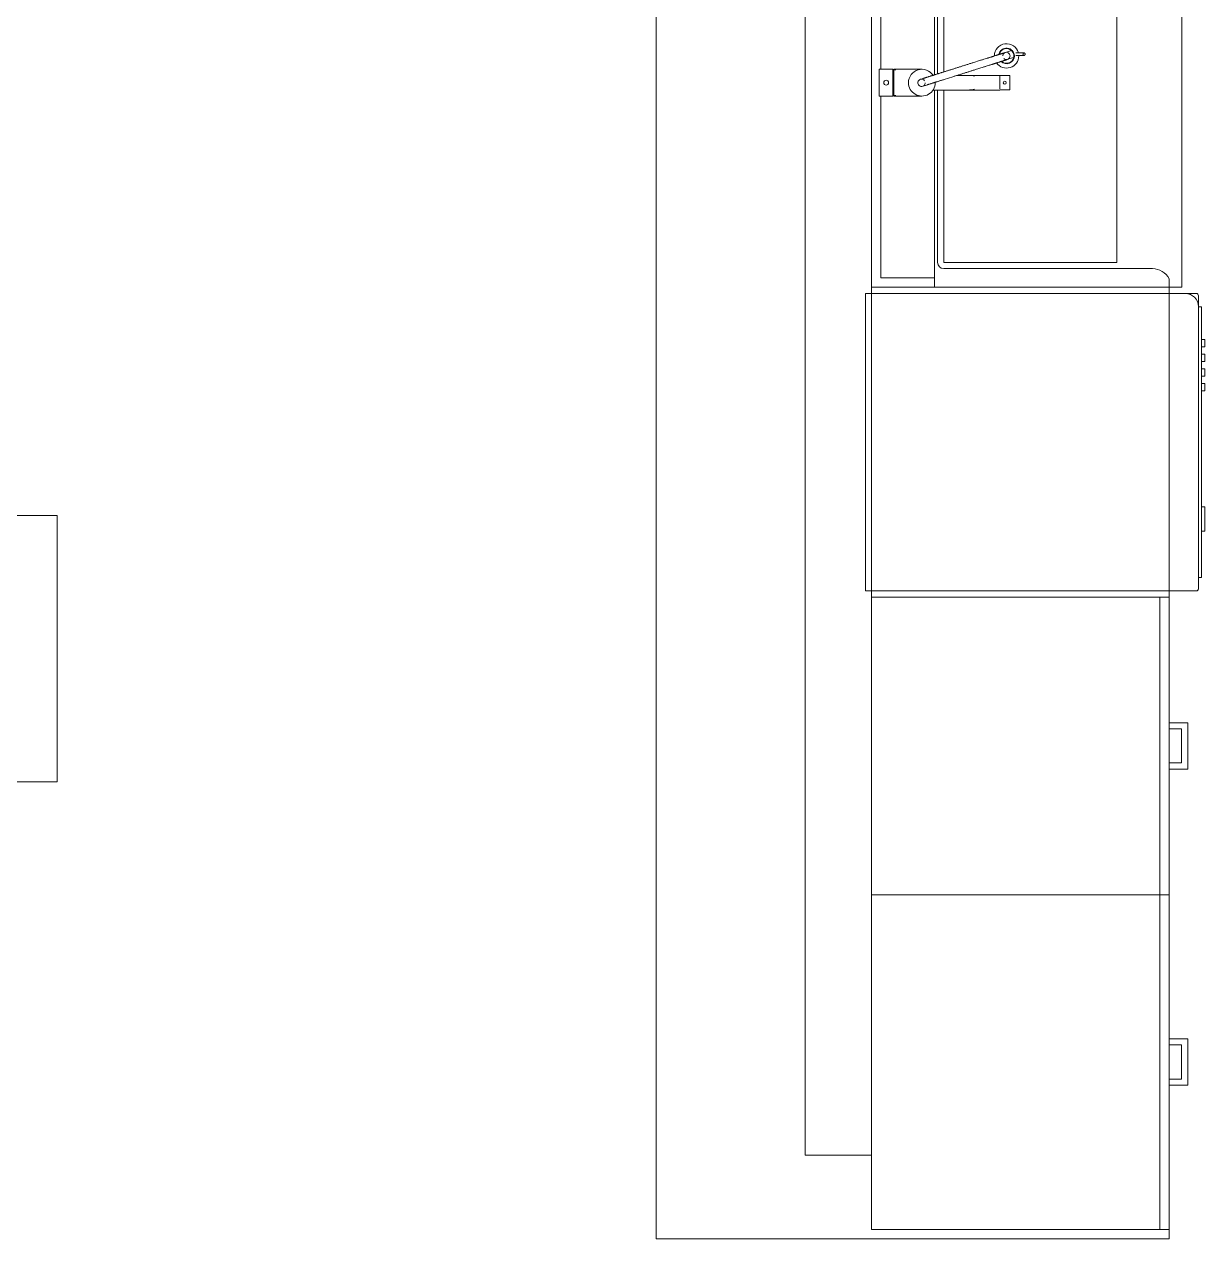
# Model space of a CAD drawing. Header units: inches. Extents: x -4235 to -464, y 9767 to 12344.
# Drawn here: x -3681.9 to -3586.6, y 11933.2 to 12031.1 of the extents above; entities that cross this region are included whole.
import ezdxf

# ---------------------------------------------------------------- set-up
doc = ezdxf.new("R2010")
doc.units = ezdxf.units.IN
doc.header["$MEASUREMENT"] = 0
for name, color, linetype, lineweight in [('0-1', 7, 'Continuous', 5), ('0-2', 10, 'Continuous', 9), ('A-AREA-IDEN', 2, 'Continuous', 9), ('A-WALL-3', 10, 'Continuous', 9), ('A-WALL-4', 254, 'Continuous', 9), ('A-WALL-6', 113, 'Continuous', 9), ('P-SANR-FIXT-1', 7, 'Continuous', 9), ('P-SANR-FIXT-2', 254, 'Continuous', 9), ('Q-CASE-1', 254, 'Continuous', 9), ('Q-CASE-2', 7, 'Continuous', 9), ('Q-CASE-4', 10, 'Continuous', 9), ('Q-SPCQ-1', 7, 'Continuous', 9), ('Q-SPCQ-2', 10, 'Continuous', 9), ('Q-SPCQ-3', 254, 'Continuous', 9)]:
    doc.layers.add(name, color=color, linetype=linetype, lineweight=lineweight)

# ---------------------------------------------------------------- blocks, each defined once
blk = doc.blocks.new('Dishwasher_15404 - 34_ counter-V12-BACKGROUND - 2ND FLOOR')
at = {"layer": 'Q-SPCQ-1'}
for p, q in [((25.803, 24), (24.5, 24)), ((26.678, 24), (25.803, 24)), ((26.875, 22.928), (26.875, 23.803)), ((26.875, 0.197), (26.875, 22.928)), ((26.875, 22.907), (27.125, 22.907)), ((27.125, 22.907), (27.125, 1.093)), ((27.375, 20.284), (27.125, 20.284)), ((27.125, 19.693), (27.375, 19.693)), ((27.375, 20.284), (27.375, 19.693)), ((27.375, 19.103), (27.125, 19.103)), ((27.375, 19.103), (27.375, 18.512)), ((27.125, 18.512), (27.375, 18.512)), ((27.375, 17.922), (27.125, 17.922)), ((27.375, 17.922), (27.375, 17.331)), ((27.125, 17.331), (27.375, 17.331)), ((27.375, 16.741), (27.125, 16.741)), ((27.375, 16.741), (27.375, 16.15)), ((27.125, 16.15), (27.375, 16.15)), ((27.375, 6.793), (27.125, 6.793)), ((27.375, 6.793), (27.375, 5.808)), ((27.375, 5.808), (27.375, 4.824)), ((27.125, 4.824), (27.375, 4.824)), ((26.875, 1.093), (27.125, 1.093)), ((24.5, 0), (26.678, 0))]:
    blk.add_line(p, q, dxfattribs=at)
for centre, radius, start, end in [((25.803, 22.928), 1.072, 360, 90), ((26.678, 23.803), 0.197, 0, 90), ((26.678, 0.197), 0.197, 270, 360), ((26.678, 0.197), 0.197, 270, 345)]:
    blk.add_arc(centre, radius, start, end, dxfattribs=at)
at = {"layer": 'Q-SPCQ-2'}
for p, q in [((0, 24), (0, 0)), ((0.5, 24), (0, 24)), ((0, 0), (0.5, 0))]:
    blk.add_line(p, q, dxfattribs=at)
at = {"layer": 'Q-SPCQ-3'}
for p, q in [((24.5, 24), (0.5, 24)), ((0.5, 0), (24.5, 0))]:
    blk.add_line(p, q, dxfattribs=at)
blk = doc.blocks.new('Vanity Cabinet-Double Door - 33_-V13-BACKGROUND - 2ND FLOOR')
at = {"layer": 'Q-CASE-1'}
for p, q in [((-15.762, 5.063), (-15.762, 0)), ((-15.762, 5.063), (-15.762, 0)), ((-15.012, 5.063), (-15.012, 0.75)), ((16.488, 0.75), (16.488, 5.063)), ((17.238, 0), (17.238, 5.063)), ((17.238, 0), (17.238, 5.063)), ((-15.012, 0.75), (-0.345, 0.75)), ((1.82, 0.75), (16.488, 0.75))]:
    blk.add_line(p, q, dxfattribs=at)
at = {"layer": 'Q-CASE-4'}
blk.add_line((-15.762, 0), (17.238, 0), dxfattribs=at)
blk.add_line((-15.762, 0), (17.238, 0), dxfattribs=at)
blk.add_line((-15.762, 0), (17.238, 0), dxfattribs=at)
blk = doc.blocks.new('Base Cabinet 3 Drawer 230 - Base Cabinet 3 Drawer 230 24_-2554933-BACKGROUND - 2ND FLOOR')
at = {"layer": 'Q-CASE-1'}
for p, q in [((-11.262, -23.25), (-11.262, 0)), ((-11.262, 0), (12.738, 0)), ((12.738, 0), (12.738, -23.25)), ((-11.262, -23.25), (-11.262, -24)), ((12.738, -23.25), (-11.262, -23.25)), ((12.738, -24), (12.738, -23.25)), ((-11.262, -24), (12.738, -24)), ((-1.137, -24), (-0.638, -24)), ((2.613, -24), (2.113, -24))]:
    blk.add_line(p, q, dxfattribs=at)
at = {"layer": 'Q-CASE-2'}
for p, q in [((-1.137, -24), (-1.137, -25.5)), ((-0.638, -25.001), (-0.638, -24)), ((2.113, -24), (2.113, -25.001)), ((2.613, -25.5), (2.613, -24)), ((2.113, -25.001), (-0.638, -25.001)), ((-1.137, -25.5), (2.613, -25.5))]:
    blk.add_line(p, q, dxfattribs=at)
at = {"layer": 'Q-CASE-4'}
for p, q in [((-1.137, -24), (-0.638, -24)), ((-1.137, -24), (-0.638, -24)), ((2.613, -24), (2.113, -24)), ((2.613, -24), (2.113, -24))]:
    blk.add_line(p, q, dxfattribs=at)
blk = doc.blocks.new('Base Cabinet 3 Drawer 230 - Base Cabinet 3 Drawer 230 27_-2602705-BACKGROUND - 2ND FLOOR')
at = {"layer": 'Q-CASE-1'}
for p, q in [((-12.762, 24), (14.238, 24)), ((-12.762, 23.25), (-12.762, 24)), ((-0.638, 24), (-1.137, 24)), ((2.113, 24), (2.613, 24)), ((14.238, 24), (14.238, 23.25)), ((14.238, 23.25), (-12.762, 23.25)), ((-12.762, 23.25), (-12.762, 0)), ((14.238, 0), (14.238, 23.25)), ((-12.762, 0), (14.238, 0))]:
    blk.add_line(p, q, dxfattribs=at)
at = {"layer": 'Q-CASE-2'}
for p, q in [((2.613, 25.5), (-1.137, 25.5)), ((-1.137, 25.5), (-1.137, 24)), ((2.613, 24), (2.613, 25.5)), ((-0.638, 24), (-0.638, 25.001)), ((-0.638, 25.001), (2.113, 25.001)), ((2.113, 25.001), (2.113, 24))]:
    blk.add_line(p, q, dxfattribs=at)
at = {"layer": 'Q-CASE-4'}
for p, q in [((-0.638, 24), (-1.137, 24)), ((-0.638, 24), (-1.137, 24)), ((2.113, 24), (2.613, 24)), ((2.113, 24), (2.613, 24))]:
    blk.add_line(p, q, dxfattribs=at)
blk = doc.blocks.new('kitchen_faucet_14143 - kitchen_faucet_14143-V97-BACKGROUND - 2ND FLOOR')
at = {"layer": 'P-SANR-FIXT-1'}
for p, q in [((2.264, 1.083), (0, 1.083)), ((2.342, 1.024), (2.101, 1.024)), ((2.264, 1.083), (2.264, -1.083)), ((3.445, 1.083), (2.342, 1.083)), ((2.342, -1.083), (2.342, 1.083)), ((3.445, 1.083), (3.445, -1.083)), ((-6.299, 0.571), (-7.087, 0.571)), ((-7.087, -0.571), (-7.087, 0.571)), ((-0.9, 0.591), (-6.299, 0.591)), ((-6.299, 0.57), (-6.299, 0.591)), ((-6.299, 0.418), (-6.299, 0.497)), ((-6.299, 0.295), (-6.299, 0.405)), ((-6.299, 0.153), (-6.299, 0.286)), ((-6.299, 0.285), (-6.299, 0.153)), ((-6.299, 0.148), (-6.299, -0.148)), ((-6.299, -0.148), (-6.299, 0.148)), ((-3.975, 0.591), (-4.892, 0.591)), ((-7.087, -0.571), (-6.299, -0.571)), ((-6.299, -0.153), (-6.299, -0.285)), ((-6.299, -0.286), (-6.299, -0.153)), ((-6.299, -0.405), (-6.299, -0.295)), ((-6.299, -0.497), (-6.299, -0.418)), ((-6.299, -0.591), (-6.299, -0.511)), ((-6.299, -0.591), (-2.826, -0.591)), ((-4.892, -0.591), (-3.975, -0.591)), ((-0.944, -0.591), (-0.9, -0.591)), ((-7.411, -2.043), (-6.988, -1.91)), ((0, -1.083), (2.264, -1.083)), ((2.101, -1.024), (2.342, -1.024)), ((2.342, -1.083), (3.445, -1.083)), ((-7.579, -2.201), (-8.244, -2.201)), ((-8.244, -2.398), (-7.579, -2.398)), ((-6.814, -2.46), (-7.234, -2.592))]:
    blk.add_line(p, q, dxfattribs=at)
at = {"layer": 'P-SANR-FIXT-1', "flags": 128}
for points in [[(-0.065, 0.289), (-0.065, 0.289), (-0.066, 0.289), (-0.068, 0.288), (-0.071, 0.287), (-0.075, 0.286), (-0.079, 0.285), (-0.084, 0.283), (-0.09, 0.281), (-0.097, 0.279), (-0.105, 0.277), (-0.113, 0.274), (-0.261, 0.227), (-0.278, 0.222), (-0.297, 0.216), (-0.461, 0.164), (-0.487, 0.156), (-0.513, 0.148), (-0.54, 0.139), (-0.567, 0.131), (-0.596, 0.122), (-0.625, 0.112), (-0.655, 0.103), (-0.686, 0.093), (-0.717, 0.083), (-0.75, 0.073), (-0.783, 0.063), (-0.817, 0.052), (-0.851, 0.041), (-0.886, 0.03), (-0.923, 0.018), (-0.959, 0.007), (-0.997, -0.005), (-1.035, -0.017), (-1.074, -0.029), (-1.114, -0.042), (-1.154, -0.055), (-1.196, -0.068), (-1.238, -0.081), (-1.28, -0.094), (-1.323, -0.108), (-1.368, -0.122), (-1.412, -0.136), (-1.458, -0.15), (-1.504, -0.165), (-1.55, -0.18), (-1.598, -0.195), (-1.645, -0.21), (-1.694, -0.225), (-1.743, -0.241), (-1.793, -0.256), (-2.495, -0.478), (-2.551, -0.496), (-2.609, -0.514), (-2.666, -0.532), (-2.724, -0.55), (-2.782, -0.568), (-2.84, -0.587), (-2.899, -0.605), (-2.958, -0.624), (-3.017, -0.642), (-3.076, -0.661), (-3.135, -0.68), (-3.195, -0.699), (-3.255, -0.718), (-3.314, -0.736), (-3.374, -0.755), (-3.434, -0.774), (-3.494, -0.793), (-3.554, -0.812), (-3.614, -0.831), (-3.673, -0.85), (-3.733, -0.869), (-3.793, -0.887), (-3.852, -0.906), (-3.912, -0.925), (-3.971, -0.944), (-4.03, -0.962), (-4.089, -0.981), (-4.147, -0.999), (-4.205, -1.018), (-4.263, -1.036), (-4.321, -1.054), (-4.939, -1.249), (-4.991, -1.266), (-5.043, -1.282), (-5.095, -1.298), (-5.145, -1.314), (-5.196, -1.33), (-5.435, -1.406), (-5.482, -1.421), (-5.528, -1.435), (-5.573, -1.449), (-5.617, -1.463), (-5.661, -1.477), (-5.704, -1.491), (-5.747, -1.504), (-5.789, -1.517), (-5.83, -1.53), (-5.87, -1.543), (-5.909, -1.555), (-5.948, -1.568), (-5.986, -1.58), (-6.024, -1.592), (-6.06, -1.603), (-6.096, -1.614), (-6.131, -1.625), (-6.166, -1.636), (-6.199, -1.647), (-6.232, -1.657), (-6.264, -1.667), (-6.296, -1.677), (-6.326, -1.687), (-6.356, -1.696), (-6.385, -1.706), (-6.413, -1.714), (-6.441, -1.723), (-6.468, -1.732), (-6.493, -1.74), (-6.519, -1.748), (-6.543, -1.755), (-6.567, -1.763), (-6.589, -1.77), (-6.612, -1.777), (-6.633, -1.784), (-6.653, -1.79), (-6.673, -1.796), (-6.692, -1.802), (-6.71, -1.808), (-6.727, -1.813), (-6.744, -1.819), (-6.759, -1.824), (-6.774, -1.828), (-6.788, -1.833), (-6.802, -1.837), (-6.814, -1.841), (-6.826, -1.845), (-6.837, -1.848), (-6.847, -1.851), (-6.857, -1.854), (-6.865, -1.857), (-6.873, -1.86), (-6.88, -1.862), (-6.887, -1.864), (-6.892, -1.866), (-6.897, -1.867), (-6.901, -1.868), (-6.904, -1.869), (-6.906, -1.87), (-6.908, -1.87), (-6.908, -1.871)], [(0.266, 0.177), (0.214, 0.234), (0.149, 0.275), (0.075, 0.298), (-0.002, 0.302), (-0.077, 0.285), (-0.146, 0.249), (-0.202, 0.197), (-0.244, 0.132), (-0.267, 0.059), (-0.269, 0.008)], [(-0.218, -0.162), (-0.166, -0.219), (-0.101, -0.26), (-0.027, -0.283), (0.05, -0.287), (0.125, -0.27), (0.193, -0.234), (0.25, -0.182), (0.292, -0.117), (0.315, -0.044), (0.318, 0.033), (0.301, 0.109), (0.266, 0.177)], [(0.113, -0.274), (0.112, -0.274), (0.111, -0.275), (0.109, -0.275), (0.106, -0.276), (0.103, -0.277), (0.098, -0.279), (0.093, -0.28), (0.087, -0.282), (0.08, -0.284), (0.073, -0.287), (0.065, -0.289), (-0.083, -0.336), (-0.101, -0.342), (-0.12, -0.347), (-0.139, -0.354), (-0.16, -0.36), (-0.181, -0.367), (-0.203, -0.374), (-0.225, -0.381), (-0.249, -0.388), (-0.273, -0.396), (-0.298, -0.404), (-0.324, -0.412), (-0.351, -0.42), (-0.378, -0.429), (-0.406, -0.438), (-0.435, -0.447), (-0.465, -0.456), (-0.495, -0.466), (-0.526, -0.476), (-0.558, -0.486), (-0.591, -0.496), (-0.625, -0.507), (-0.659, -0.518), (-0.694, -0.529), (-0.729, -0.54), (-0.766, -0.551), (-0.803, -0.563), (-0.841, -0.575), (-0.88, -0.587), (-0.919, -0.6), (-0.96, -0.612), (-1, -0.625), (-1.042, -0.638), (-1.084, -0.652), (-1.127, -0.665), (-1.171, -0.679), (-1.215, -0.693), (-1.261, -0.707), (-1.306, -0.722), (-1.353, -0.737), (-1.4, -0.751), (-1.447, -0.766), (-1.496, -0.782), (-1.545, -0.797), (-1.594, -0.813), (-1.644, -0.829), (-1.695, -0.845), (-1.746, -0.861), (-1.798, -0.877), (-1.85, -0.894), (-1.903, -0.91), (-1.957, -0.927), (-2.01, -0.944), (-2.065, -0.961), (-2.12, -0.979), (-2.175, -0.996), (-2.231, -1.014), (-2.287, -1.031), (-2.344, -1.049), (-2.4, -1.067), (-2.458, -1.085), (-2.515, -1.103), (-2.573, -1.122), (-2.631, -1.14), (-2.69, -1.159), (-2.749, -1.177), (-2.808, -1.196), (-2.867, -1.214), (-2.926, -1.233), (-2.985, -1.252), (-3.045, -1.271), (-3.105, -1.29), (-3.165, -1.308), (-3.224, -1.327), (-3.284, -1.346), (-3.344, -1.365), (-3.404, -1.384), (-3.464, -1.403), (-3.524, -1.422), (-3.583, -1.441), (-3.643, -1.459), (-3.702, -1.478), (-3.762, -1.497), (-3.821, -1.515), (-3.88, -1.534), (-3.938, -1.553), (-3.997, -1.571), (-4.055, -1.589), (-4.113, -1.608), (-4.736, -1.804), (-4.788, -1.821), (-4.84, -1.837), (-4.892, -1.854), (-4.943, -1.87), (-4.993, -1.886), (-5.222, -1.958), (-5.269, -1.972), (-5.315, -1.987), (-5.361, -2.002), (-5.406, -2.016), (-5.45, -2.03), (-5.494, -2.043), (-5.537, -2.057), (-5.579, -2.07), (-5.621, -2.084), (-5.661, -2.096), (-5.702, -2.109), (-5.741, -2.122), (-5.78, -2.134), (-5.818, -2.146), (-5.855, -2.157), (-5.891, -2.169), (-5.927, -2.18), (-5.962, -2.191), (-5.996, -2.202), (-6.029, -2.213), (-6.062, -2.223), (-6.094, -2.233), (-6.125, -2.243), (-6.155, -2.252), (-6.185, -2.262), (-6.214, -2.271), (-6.242, -2.28), (-6.269, -2.288), (-6.296, -2.297), (-6.322, -2.305), (-6.347, -2.313), (-6.371, -2.32), (-6.394, -2.328), (-6.417, -2.335), (-6.439, -2.342), (-6.46, -2.348), (-6.48, -2.355), (-6.5, -2.361), (-6.518, -2.367), (-6.536, -2.372), (-6.553, -2.378), (-6.57, -2.383), (-6.585, -2.388), (-6.6, -2.393), (-6.614, -2.397), (-6.627, -2.401), (-6.639, -2.405), (-6.651, -2.409), (-6.662, -2.412), (-6.672, -2.415), (-6.681, -2.418), (-6.689, -2.421), (-6.697, -2.423), (-6.704, -2.425), (-6.71, -2.427), (-6.715, -2.429), (-6.72, -2.43), (-6.724, -2.432), (-6.726, -2.433), (-6.729, -2.433), (-6.73, -2.434), (-6.731, -2.434)], [(-6.611, -1.943), (-6.672, -1.897), (-6.743, -1.867), (-6.82, -1.857), (-6.896, -1.867), (-6.967, -1.897), (-7.028, -1.943), (-7.075, -2.005), (-7.105, -2.076), (-7.115, -2.152)], [(-7.115, -2.152), (-7.105, -2.229), (-7.075, -2.3), (-7.028, -2.361), (-6.967, -2.408), (-6.896, -2.437), (-6.82, -2.448), (-6.743, -2.437), (-6.672, -2.408), (-6.611, -2.361), (-6.564, -2.3), (-6.534, -2.229), (-6.524, -2.152)]]:
    blk.add_lwpolyline(points, dxfattribs=at)
at = {"layer": 'P-SANR-FIXT-1'}
for centre, radius, start, end in [((0, 0), 1.083, 360, 180), ((-6.689, 0), 0.118, 0, 180), ((-6.689, 0), 0.118, 180, 360), ((0, 0), 1.083, 180, 182.38113), ((0, 0), 1.083, 212.52884, 360), ((2.878, 0), 0.197, 0, 180), ((2.878, 0), 0.197, 180, 360), ((-6.832, -2.159), 0.984, 34.62886, 180), ((-6.832, -2.159), 0.63, 45, 180), ((-6.832, -2.159), 0.591, 47.2269, 168.63971), ((-6.832, -2.159), 0.984, 180, 183.62456), ((-6.832, -2.159), 0.984, 195, 360), ((-6.832, -2.159), 0.63, 180, 349.69161), ((-6.832, -2.159), 0.591, 168.63971, 180), ((-6.832, -2.159), 0.591, 180, 227.11654), ((-6.832, -2.159), 0.591, 227.11654, 345.23517)]:
    blk.add_arc(centre, radius, start, end, dxfattribs=at)
for centre, major_axis, ratio, start_param, end_param in [((-3.975, 0), (0, 0.591), 0.906308, 6.021386, 6.806784), ((-3.975, 0), (0, 0.591), 0.906308, 2.617994, 3.403392), ((-8.244, -2.3), (0, 0.0984), 0.984808, 4.712389, 7.853982), ((-8.244, -2.3), (0, 0.0984), 0.984808, 1.570796, 4.712389)]:
    blk.add_ellipse(centre, major_axis=major_axis, ratio=ratio, start_param=start_param, end_param=end_param, dxfattribs=at)
blk = doc.blocks.new('Stainless Steel Farmhous Kitchen Sink - Stainless Steel Farmhous Kitchen Sink-V98-BACKGROUND - 2ND FLOOR')
at = {"layer": 'P-SANR-FIXT-1'}
for p, q in [((-31, -16.956), (-31, -3)), ((-31, -3), (-17.085, -3)), ((-15.618, -3), (-2, -3)), ((-2, -3), (-2, -16.956)), ((-2, -16.956), (-31, -16.956)), ((-33, -21.184), (-33, -22.203)), ((0, -22.203), (0, -21.184)), ((-33, -22.203), (0, -22.203))]:
    blk.add_line(p, q, dxfattribs=at)
at = {"layer": 'P-SANR-FIXT-2'}
for p, q in [((-17.087, -2.247), (-33, -2.247)), ((-33, -2.247), (-33, -21.184)), ((0, -2.247), (-15.889, -2.247)), ((0, -21.184), (0, -2.247))]:
    blk.add_line(p, q, dxfattribs=at)
blk = doc.blocks.new('CTR - 1st Phase - Unit Layouts_rvt-1-BACKGROUND - 2ND FLOOR')
at = {"layer": 'A-WALL-3'}
for p, q in [((-3618.874, 12066.939), (-3618.874, 11939.939)), ((-3613.499, 12009.939), (-3613.499, 12042.939)), ((-3613.499, 12009.439), (-3613.499, 12009.939)), ((-3613.499, 11939.939), (-3613.499, 11985.439)), ((-3613.499, 11939.939), (-3618.874, 11939.939))]:
    blk.add_line(p, q, dxfattribs=at)
at = {"layer": 'A-WALL-4'}
for p, q in [((-3618.874, 11939.939), (-3618.874, 12066.939)), ((-3613.499, 12066.939), (-3613.499, 11939.939)), ((-3618.874, 11939.939), (-3613.499, 11939.939))]:
    blk.add_line(p, q, dxfattribs=at)
at = {"layer": 'A-WALL-6'}
for p, q in [((-3630.874, 12073.714), (-3630.874, 11933.189)), ((-3630.874, 11933.189), (-3630.874, 12073.714)), ((-3608.183, 12027.132), (-3608.183, 12040.939)), ((-3608.183, 12040.939), (-3608.183, 12027.132)), ((-3608.183, 12011.939), (-3608.183, 12025.853)), ((-3608.183, 12025.853), (-3608.183, 12011.939)), ((-3590.835, 12011.439), (-3607.683, 12011.439)), ((-3607.683, 12011.439), (-3590.835, 12011.439)), ((-3589.499, 11933.189), (-3589.499, 12010.622)), ((-3589.499, 12010.622), (-3589.499, 11933.189)), ((-3630.874, 11933.189), (-3589.499, 11933.189)), ((-3589.499, 11933.189), (-3630.874, 11933.189))]:
    blk.add_line(p, q, dxfattribs=at)
for centre, radius, start, end in [((-3607.683, 12011.939), 0.5, 180, 270), ((-3607.683, 12011.939), 0.5, 180, 270), ((-3590.835, 12009.939), 1.5, 27.0565, 90), ((-3590.835, 12009.939), 1.5, 27.0565, 90)]:
    blk.add_arc(centre, radius, start, end, dxfattribs=at)
at = {"layer": '0-2'}
for name, p, rotation in [('Vanity Cabinet-Double Door - 33_-V13-BACKGROUND - 2ND FLOOR', (-3613.499, 12027.177), 270.0000000000004), ('Stainless Steel Farmhous Kitchen Sink - Stainless Steel Farmhous Kitchen Sink-V98-BACKGROUND - 2ND FLOOR', (-3610.683, 12042.939), 89.99999999999078), ('kitchen_faucet_14143 - kitchen_faucet_14143-V97-BACKGROUND - 2ND FLOOR', (-3609.445, 12026.439), 180), ('Base Cabinet 3 Drawer 230 - Base Cabinet 3 Drawer 230 24_-2554933-BACKGROUND - 2ND FLOOR', (-3613.499, 11972.202), 89.99999999998622), ('Base Cabinet 3 Drawer 230 - Base Cabinet 3 Drawer 230 27_-2602705-BACKGROUND - 2ND FLOOR', (-3613.499, 11948.177), 270.0000000000004)]:
    blk.add_blockref(name, p, dxfattribs=dict(at, rotation=rotation))
blk.add_blockref('Dishwasher_15404 - 34_ counter-V12-BACKGROUND - 2ND FLOOR', (-3613.999, 11985.439), dxfattribs=at)

msp = doc.modelspace()

# ---------------------------------------------------------------- linework, layer by layer
at = {"layer": 'A-AREA-IDEN', "flags": 128}
msp.add_lwpolyline([(-3770.706, 11991.536), (-3679.213, 11991.536), (-3679.213, 11970.04), (-3770.706, 11970.04)], close=True, dxfattribs=at)

# ---------------------------------------------------------------- block references
at = {"layer": '0-1'}
msp.add_blockref('CTR - 1st Phase - Unit Layouts_rvt-1-BACKGROUND - 2ND FLOOR', (0, 0), dxfattribs=at)

doc.saveas('drawing.dxf')
